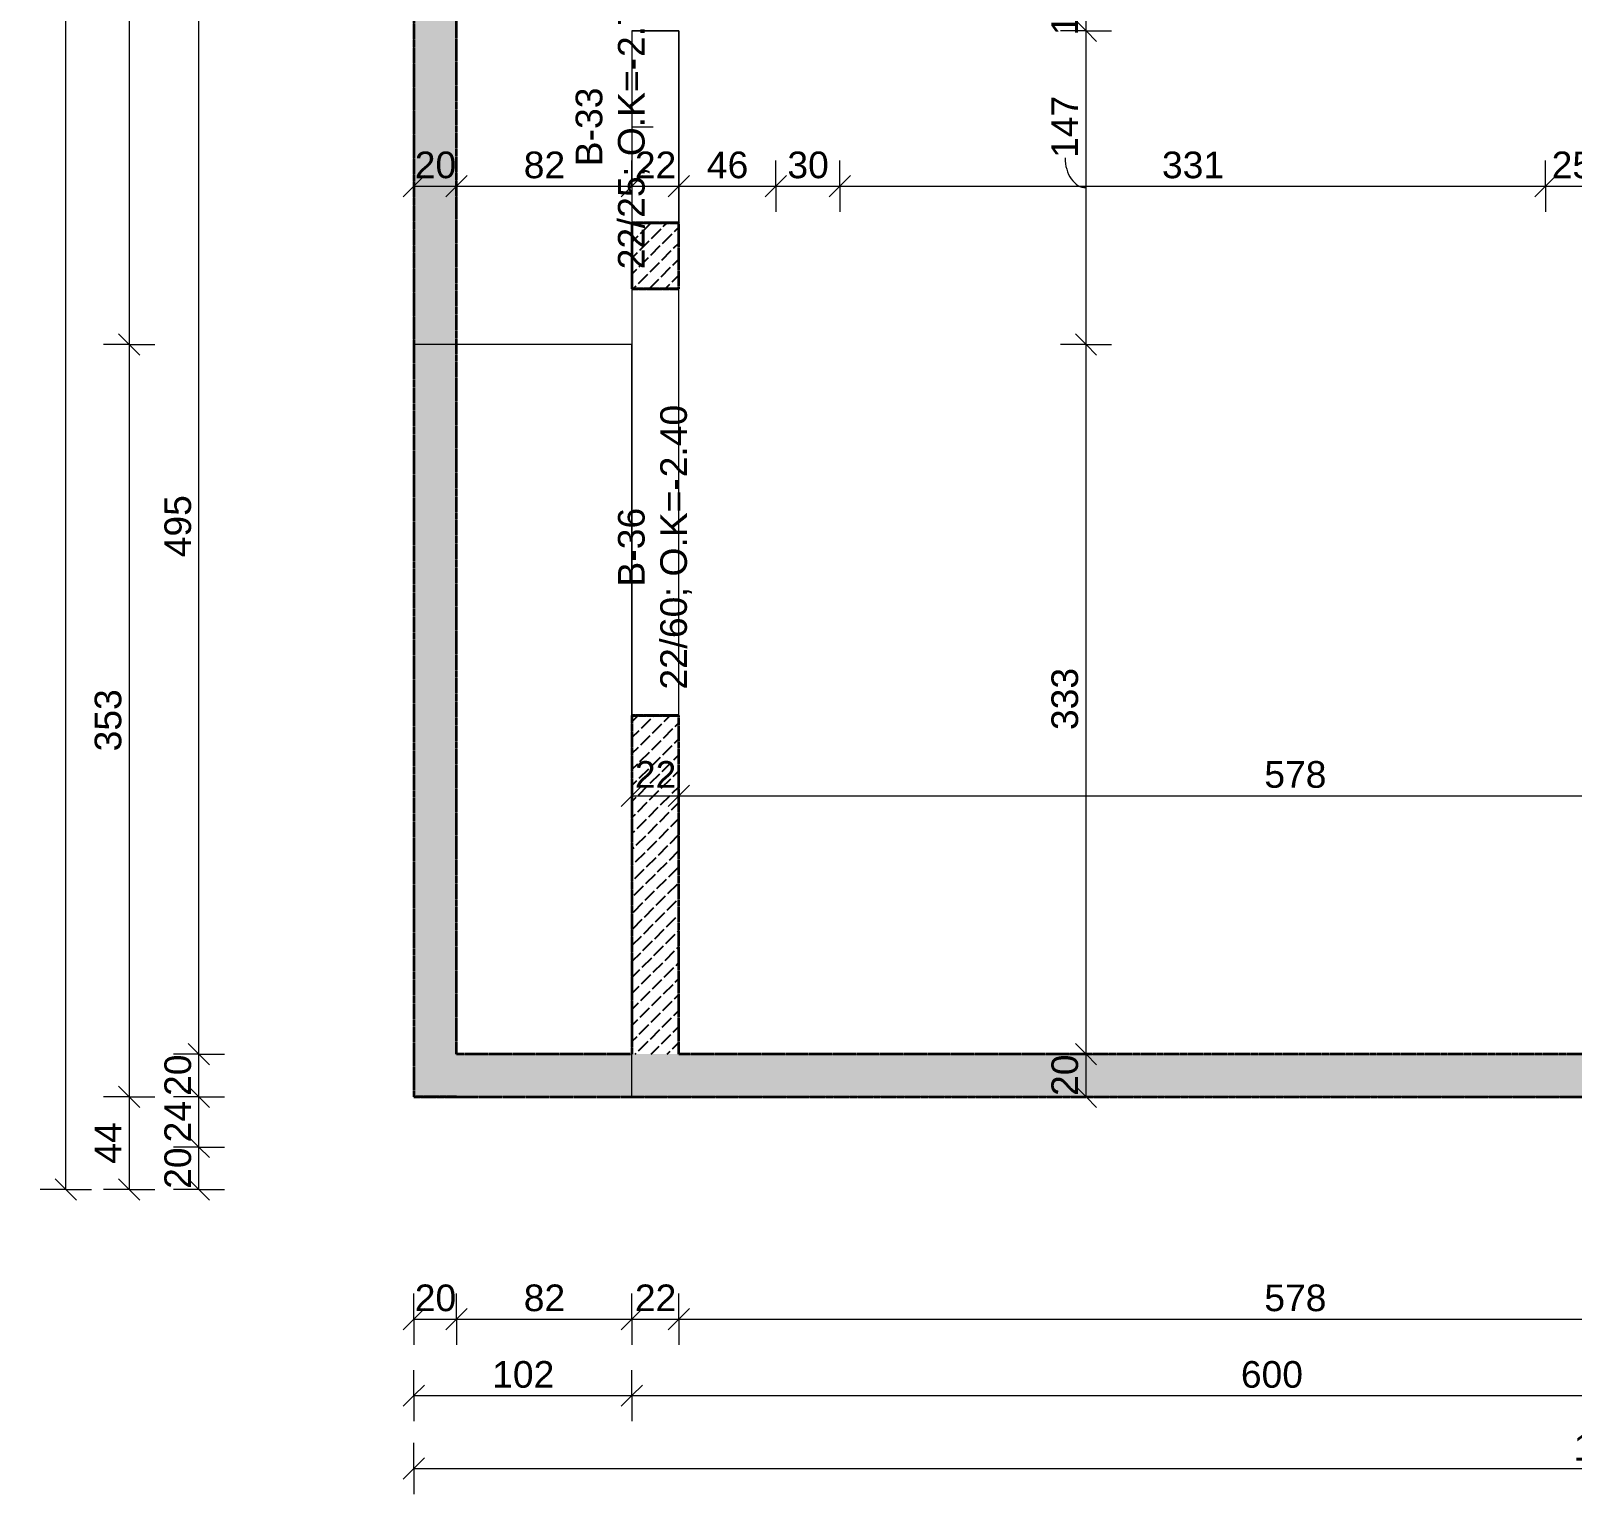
# Model space of a CAD drawing. Header units: centimetres. Extents: x -18 to 1404, y 111 to 1872.
# Drawn here: x -18 to 705, y 111 to 798 of the extents above; entities that cross this region are included whole.
import ezdxf

# ---------------------------------------------------------------- set-up
doc = ezdxf.new("R2010")
doc.units = ezdxf.units.CM
doc.linetypes.add('Beton Ole', pattern=[0.3, 0.15, -0.15])
for name, color, linetype, lineweight in [('Dimensions', 90, 'Continuous', 9), ('Dimensions-50', 90, 'Continuous', 9), ('IfcBuildingElementProxy', 7, 'Continuous', 18), ('IfcSlab', 7, 'Continuous', 18), ('IfcWall', 7, 'Continuous', 25), ('Structural Framing Tags', 90, 'Continuous', 9)]:
    doc.layers.add(name, color=color, linetype=linetype, lineweight=lineweight)
doc.styles.add('Arial', font='arial.ttf', dxfattribs={"height": 12.5})
doc.dimstyles.new('Deng_-_2mm_Arial_2', dxfattribs={"dimscale": 30.48, "dimtxt": 12.753242, "dimasz": 0.328084, "dimexe": 0.393701, "dimexo": 0.0625, "dimgap": 0, "dimtad": 1, "dimdec": 0, "dimzin": 0, "dimdsep": 46, "dimtxsty": 'Arial', "dimblk1": 'OBLIQUE', "dimblk2": 'OBLIQUE', "dimsah": 1, "dimcen": 0.09, "dimazin": 0, "dimtfac": 1, "dimtdec": 4, "dimtix": 1, "dimtmove": 0, "dimatfit": 3, "dimfxl": 0.393701, "dimfxlon": 1, "dimtvp": 1, "dimtolj": 1, "dimtzin": 0, "dimarcsym": 2})
doc.dimstyles.new('Deng_-_2mm_Arial_2_1', dxfattribs={"dimscale": 30.48, "dimtxt": 12.753242, "dimasz": 0.328084, "dimexe": 0.393701, "dimexo": 0.0625, "dimgap": 0, "dimtad": 1, "dimdec": 0, "dimzin": 0, "dimdsep": 46, "dimtxsty": 'Arial', "dimblk1": 'OBLIQUE', "dimblk2": 'OBLIQUE', "dimsah": 1, "dimcen": 0.09, "dimazin": 0, "dimtfac": 1, "dimtdec": 4, "dimtix": 1, "dimtmove": 1, "dimatfit": 3, "dimfxl": 0.393701, "dimfxlon": 1, "dimtvp": 1, "dimtolj": 1, "dimtzin": 0, "dimarcsym": 2})
pattern_1 = [(45, (0, 0), (0.34224, 7.8404), [6.271, -1.524])]

# ---------------------------------------------------------------- blocks, each defined once
blk = doc.blocks.new('DIMBLOCK25-K-11')
at = {"layer": 'Dimensions-50', "transparency": 16777216}
for p, q in [((161.61, 193.61), (161.61, 205.61)), ((181.61, 193.61), (181.61, 205.61)), ((161.61, 193.61), (166.61, 198.61)), ((181.61, 193.61), (186.61, 198.61)), ((161.61, 193.61), (156.61, 188.61)), ((161.61, 193.61), (181.61, 193.61)), ((161.61, 193.61), (161.61, 181.61)), ((181.61, 193.61), (176.61, 188.61)), ((181.61, 193.61), (181.61, 181.61))]:
    blk.add_line(p, q, dxfattribs=at)
at = {"layer": 'Dimensions-50', "color": 0, "transparency": 16777216, "insert": (162, 209.83), "char_height": 12.5, "width": 23.0736, "attachment_point": 1, "line_spacing_factor": 0.941778, "style": 'Arial'}
blk.add_mtext('20', dxfattribs=at)
blk = doc.blocks.new('_Oblique')
at = {"color": 0, "linetype": 'ByBlock', "lineweight": -2}
blk.add_line((-0.5, -0.5), (0.5, 0.5), dxfattribs=at)
blk = doc.blocks.new('DIMBLOCK26-K-11')
at = {"layer": 'Dimensions-50', "transparency": 16777216}
for p, q in [((181.61, 193.61), (181.61, 205.61)), ((263.85, 193.61), (263.85, 205.61)), ((181.61, 193.61), (186.61, 198.61)), ((263.85, 193.61), (268.85, 198.61)), ((181.61, 193.61), (176.61, 188.61)), ((181.61, 193.61), (263.85, 193.61)), ((181.61, 193.61), (181.61, 181.61)), ((263.85, 193.61), (258.85, 188.61)), ((263.85, 193.61), (263.85, 181.61))]:
    blk.add_line(p, q, dxfattribs=at)
at = {"layer": 'Dimensions-50', "color": 0, "transparency": 16777216, "insert": (213.12, 209.83), "char_height": 12.5, "width": 23.0736, "attachment_point": 1, "line_spacing_factor": 0.941778, "style": 'Arial'}
blk.add_mtext('82', dxfattribs=at)
blk = doc.blocks.new('DIMBLOCK27-K-11')
at = {"layer": 'Dimensions-50', "transparency": 16777216}
for p, q in [((263.85, 193.61), (263.85, 205.61)), ((285.85, 193.61), (285.85, 205.61)), ((263.85, 193.61), (268.85, 198.61)), ((285.85, 193.61), (290.85, 198.61)), ((263.85, 193.61), (258.85, 188.61)), ((263.85, 193.61), (285.85, 193.61)), ((263.85, 193.61), (263.85, 181.61)), ((285.85, 193.61), (280.85, 188.61)), ((285.85, 193.61), (285.85, 181.61))]:
    blk.add_line(p, q, dxfattribs=at)
at = {"layer": 'Dimensions-50', "color": 0, "transparency": 16777216, "insert": (265.24, 209.83), "char_height": 12.5, "width": 23.0736, "attachment_point": 1, "line_spacing_factor": 0.941778, "style": 'Arial'}
blk.add_mtext('22', dxfattribs=at)
blk = doc.blocks.new('DIMBLOCK28-K-11')
at = {"layer": 'Dimensions-50', "transparency": 16777216}
for p, q in [((285.85, 193.61), (285.85, 205.61)), ((863.89, 193.61), (863.89, 205.61)), ((285.85, 193.61), (290.85, 198.61)), ((863.89, 193.61), (868.89, 198.61)), ((285.85, 193.61), (280.85, 188.61)), ((285.85, 193.61), (863.89, 193.61)), ((285.85, 193.61), (285.85, 181.61)), ((863.89, 193.61), (858.89, 188.61)), ((863.89, 193.61), (863.89, 181.61))]:
    blk.add_line(p, q, dxfattribs=at)
at = {"layer": 'Dimensions-50', "color": 0, "transparency": 16777216, "insert": (560.45, 209.83), "char_height": 12.5, "width": 34.6103, "attachment_point": 1, "line_spacing_factor": 0.941778, "style": 'Arial'}
blk.add_mtext('578', dxfattribs=at)
blk = doc.blocks.new('DIMBLOCK34-K-11')
at = {"layer": 'Dimensions-50', "transparency": 16777216}
for p, q in [((161.61, 157.7), (161.61, 169.7)), ((263.85, 157.7), (263.85, 169.7)), ((161.61, 157.7), (166.61, 162.7)), ((263.85, 157.7), (268.85, 162.7)), ((161.61, 157.7), (156.61, 152.7)), ((161.61, 157.7), (263.85, 157.7)), ((161.61, 157.7), (161.61, 145.7)), ((263.85, 157.7), (258.85, 152.7)), ((263.85, 157.7), (263.85, 145.7))]:
    blk.add_line(p, q, dxfattribs=at)
at = {"layer": 'Dimensions-50', "color": 0, "transparency": 16777216, "insert": (198.31, 173.93), "char_height": 12.5, "width": 34.6103, "attachment_point": 1, "line_spacing_factor": 0.941778, "style": 'Arial'}
blk.add_mtext('102', dxfattribs=at)
blk = doc.blocks.new('DIMBLOCK35-K-11')
at = {"layer": 'Dimensions-50', "transparency": 16777216}
for p, q in [((263.85, 157.7), (263.85, 169.7)), ((863.89, 157.7), (863.89, 169.7)), ((263.85, 157.7), (268.85, 162.7)), ((863.89, 157.7), (868.89, 162.7)), ((263.85, 157.7), (258.85, 152.7)), ((263.85, 157.7), (863.89, 157.7)), ((263.85, 157.7), (263.85, 145.7)), ((863.89, 157.7), (858.89, 152.7)), ((863.89, 157.7), (863.89, 145.7))]:
    blk.add_line(p, q, dxfattribs=at)
at = {"layer": 'Dimensions-50', "color": 0, "transparency": 16777216, "insert": (549.45, 173.93), "char_height": 12.5, "width": 34.6103, "attachment_point": 1, "line_spacing_factor": 0.941778, "style": 'Arial'}
blk.add_mtext('600', dxfattribs=at)
blk = doc.blocks.new('DIMBLOCK38-K-11')
at = {"layer": 'Dimensions-50', "transparency": 16777216}
for p, q in [((161.61, 123.5), (161.61, 135.5)), ((1287.87, 123.5), (1287.87, 135.5)), ((161.61, 123.5), (156.61, 118.5)), ((161.61, 123.5), (166.61, 128.5)), ((161.61, 123.5), (1287.87, 123.5)), ((161.61, 123.5), (161.61, 111.5)), ((1287.87, 123.5), (1282.87, 118.5)), ((1287.87, 123.5), (1292.87, 128.5)), ((1287.87, 123.5), (1287.87, 111.5))]:
    blk.add_line(p, q, dxfattribs=at)
at = {"layer": 'Dimensions-50', "color": 0, "transparency": 16777216, "insert": (705.51, 139.73), "char_height": 12.5, "width": 46.1471, "attachment_point": 1, "line_spacing_factor": 0.941778, "style": 'Arial'}
blk.add_mtext('1126', dxfattribs=at)
blk = doc.blocks.new('DIMBLOCK39-K-11')
at = {"layer": 'Dimensions-50', "transparency": 16777216}
for p, q in [((60.78, 274.32), (55.78, 279.32)), ((60.78, 274.32), (48.78, 274.32)), ((60.78, 254.32), (60.78, 274.32)), ((60.78, 274.32), (65.78, 269.32)), ((60.78, 274.32), (72.78, 274.32)), ((60.78, 254.32), (48.78, 254.32)), ((60.78, 254.32), (55.78, 259.32)), ((60.78, 254.32), (65.78, 249.32)), ((60.78, 254.32), (72.78, 254.32))]:
    blk.add_line(p, q, dxfattribs=at)
at = {"layer": 'Dimensions-50', "color": 0, "transparency": 16777216, "insert": (44.56, 254.7), "char_height": 12.5, "width": 23.0736, "attachment_point": 1, "rotation": 90, "line_spacing_factor": 0.941778, "style": 'Arial'}
blk.add_mtext('20', dxfattribs=at)
blk = doc.blocks.new('DIMBLOCK40-K-11')
at = {"layer": 'Dimensions-50', "transparency": 16777216}
for p, q in [((60.78, 297.88), (48.78, 297.88)), ((60.78, 297.88), (55.78, 302.88)), ((60.78, 274.32), (60.78, 297.88)), ((60.78, 297.88), (65.78, 292.88)), ((60.78, 297.88), (72.78, 297.88)), ((60.78, 274.32), (55.78, 279.32)), ((60.78, 274.32), (48.78, 274.32)), ((60.78, 274.32), (65.78, 269.32)), ((60.78, 274.32), (72.78, 274.32))]:
    blk.add_line(p, q, dxfattribs=at)
at = {"layer": 'Dimensions-50', "color": 0, "transparency": 16777216, "insert": (44.56, 276.49), "char_height": 12.5, "width": 23.0736, "attachment_point": 1, "rotation": 90, "line_spacing_factor": 0.941778, "style": 'Arial'}
blk.add_mtext('24', dxfattribs=at)
blk = doc.blocks.new('DIMBLOCK41-K-11')
at = {"layer": 'Dimensions-50', "transparency": 16777216}
for p, q in [((60.78, 317.88), (55.78, 322.88)), ((60.78, 317.88), (48.78, 317.88)), ((60.78, 297.88), (60.78, 317.88)), ((60.78, 317.88), (65.78, 312.88)), ((60.78, 317.88), (72.78, 317.88)), ((60.78, 297.88), (48.78, 297.88)), ((60.78, 297.88), (55.78, 302.88)), ((60.78, 297.88), (65.78, 292.88)), ((60.78, 297.88), (72.78, 297.88))]:
    blk.add_line(p, q, dxfattribs=at)
at = {"layer": 'Dimensions-50', "color": 0, "transparency": 16777216, "insert": (44.56, 298.27), "char_height": 12.5, "width": 23.0736, "attachment_point": 1, "rotation": 90, "line_spacing_factor": 0.941778, "style": 'Arial'}
blk.add_mtext('20', dxfattribs=at)
blk = doc.blocks.new('DIMBLOCK42-K-11')
at = {"layer": 'Dimensions-50', "transparency": 16777216}
for p, q in [((60.78, 812.76), (55.78, 817.76)), ((60.78, 812.76), (48.78, 812.76)), ((60.78, 317.88), (60.78, 812.76)), ((60.78, 812.76), (65.78, 807.76)), ((60.78, 812.76), (72.78, 812.76)), ((60.78, 317.88), (55.78, 322.88)), ((60.78, 317.88), (48.78, 317.88)), ((60.78, 317.88), (65.78, 312.88)), ((60.78, 317.88), (72.78, 317.88))]:
    blk.add_line(p, q, dxfattribs=at)
at = {"layer": 'Dimensions-50', "color": 0, "transparency": 16777216, "insert": (44.56, 550.9), "char_height": 12.5, "width": 34.6103, "attachment_point": 1, "rotation": 90, "line_spacing_factor": 0.941778, "style": 'Arial'}
blk.add_mtext('495', dxfattribs=at)
blk = doc.blocks.new('DIMBLOCK52-K-11')
at = {"layer": 'Dimensions-50', "transparency": 16777216}
for p, q in [((28.07, 1466.25), (23.07, 1471.25)), ((28.07, 1466.25), (16.07, 1466.25)), ((28.07, 1466.25), (28.07, 650.7)), ((28.07, 1466.25), (33.07, 1461.25)), ((28.07, 1466.25), (40.07, 1466.25)), ((28.07, 650.7), (16.07, 650.7)), ((28.07, 650.7), (23.07, 655.7)), ((28.07, 650.7), (33.07, 645.7)), ((28.07, 650.7), (40.07, 650.7))]:
    blk.add_line(p, q, dxfattribs=at)
at = {"layer": 'Dimensions-50', "color": 0, "transparency": 16777216, "insert": (11.85, 1044.06), "char_height": 12.5, "width": 34.6103, "attachment_point": 1, "rotation": 90, "line_spacing_factor": 0.941778, "style": 'Arial'}
blk.add_mtext('816', dxfattribs=at)
blk = doc.blocks.new('DIMBLOCK53-K-11')
at = {"layer": 'Dimensions-50', "transparency": 16777216}
for p, q in [((28.07, 650.7), (16.07, 650.7)), ((28.07, 650.7), (23.07, 655.7)), ((28.07, 650.7), (28.07, 297.88)), ((28.07, 650.7), (33.07, 645.7)), ((28.07, 650.7), (40.07, 650.7)), ((28.07, 297.88), (16.07, 297.88)), ((28.07, 297.88), (23.07, 302.88)), ((28.07, 297.88), (33.07, 292.88)), ((28.07, 297.88), (40.07, 297.88))]:
    blk.add_line(p, q, dxfattribs=at)
at = {"layer": 'Dimensions-50', "color": 0, "transparency": 16777216, "insert": (11.85, 459.87), "char_height": 12.5, "width": 34.6103, "attachment_point": 1, "rotation": 90, "line_spacing_factor": 0.941778, "style": 'Arial'}
blk.add_mtext('353', dxfattribs=at)
blk = doc.blocks.new('DIMBLOCK54-K-11')
at = {"layer": 'Dimensions-50', "transparency": 16777216}
for p, q in [((28.07, 297.88), (16.07, 297.88)), ((28.07, 297.88), (23.07, 302.88)), ((28.07, 297.88), (28.07, 254.32)), ((28.07, 297.88), (33.07, 292.88)), ((28.07, 297.88), (40.07, 297.88)), ((28.07, 254.32), (16.07, 254.32)), ((28.07, 254.32), (23.07, 259.32)), ((28.07, 254.32), (33.07, 249.32)), ((28.07, 254.32), (40.07, 254.32))]:
    blk.add_line(p, q, dxfattribs=at)
at = {"layer": 'Dimensions-50', "color": 0, "transparency": 16777216, "insert": (11.85, 266.49), "char_height": 12.5, "width": 23.0736, "attachment_point": 1, "rotation": 90, "line_spacing_factor": 0.941778, "style": 'Arial'}
blk.add_mtext('44', dxfattribs=at)
blk = doc.blocks.new('DIMBLOCK55-K-11')
at = {"layer": 'Dimensions-50', "transparency": 16777216}
for p, q in [((-1.66, 1746.69), (-6.66, 1751.69)), ((-1.66, 1746.69), (-13.66, 1746.69)), ((-1.66, 254.32), (-1.66, 1746.69)), ((-1.66, 1746.69), (3.34, 1741.69)), ((-1.66, 1746.69), (10.34, 1746.69)), ((-1.66, 254.32), (-13.66, 254.32)), ((-1.66, 254.32), (-6.66, 259.32)), ((-1.66, 254.32), (3.34, 249.32)), ((-1.66, 254.32), (10.34, 254.32))]:
    blk.add_line(p, q, dxfattribs=at)
at = {"layer": 'Dimensions-50', "color": 0, "transparency": 16777216, "insert": (-17.89, 981.28), "char_height": 12.5, "width": 46.1471, "attachment_point": 1, "rotation": 90, "line_spacing_factor": 0.941778, "style": 'Arial'}
blk.add_mtext('1492', dxfattribs=at)
blk = doc.blocks.new('DIMBLOCK56-K-11')
at = {"layer": 'Dimensions-50', "transparency": 16777216}
for p, q in [((476.81, 317.88), (471.81, 322.88)), ((476.81, 317.88), (464.81, 317.88)), ((476.81, 297.88), (476.81, 317.88)), ((476.81, 317.88), (481.81, 312.88)), ((476.81, 317.88), (488.81, 317.88)), ((476.81, 297.88), (464.81, 297.88)), ((476.81, 297.88), (471.81, 302.88)), ((476.81, 297.88), (481.81, 292.88)), ((476.81, 297.88), (488.81, 297.88))]:
    blk.add_line(p, q, dxfattribs=at)
at = {"layer": 'Dimensions-50', "color": 0, "transparency": 16777216, "insert": (460.58, 298.27), "char_height": 12.5, "width": 23.0736, "attachment_point": 1, "rotation": 90, "line_spacing_factor": 0.941778, "style": 'Arial'}
blk.add_mtext('20', dxfattribs=at)
blk = doc.blocks.new('DIMBLOCK57-K-11')
at = {"layer": 'Dimensions-50', "transparency": 16777216}
for p, q in [((476.81, 650.7), (464.81, 650.7)), ((476.81, 650.7), (471.81, 655.7)), ((476.81, 317.88), (476.81, 650.7)), ((476.81, 650.7), (481.81, 645.7)), ((476.81, 650.7), (488.81, 650.7)), ((476.81, 317.88), (471.81, 322.88)), ((476.81, 317.88), (464.81, 317.88)), ((476.81, 317.88), (481.81, 312.88)), ((476.81, 317.88), (488.81, 317.88))]:
    blk.add_line(p, q, dxfattribs=at)
at = {"layer": 'Dimensions-50', "color": 0, "transparency": 16777216, "insert": (460.58, 469.87), "char_height": 12.5, "width": 34.6103, "attachment_point": 1, "rotation": 90, "line_spacing_factor": 0.941778, "style": 'Arial'}
blk.add_mtext('333', dxfattribs=at)
blk = doc.blocks.new('DIMBLOCK58-K-11')
at = {"layer": 'Dimensions-50', "transparency": 16777216}
for p, q in [((476.81, 797.8), (471.81, 802.8)), ((476.81, 797.8), (464.81, 797.8)), ((476.81, 650.7), (476.81, 797.8)), ((476.81, 797.8), (481.81, 792.8)), ((476.81, 797.8), (488.81, 797.8)), ((476.81, 650.7), (464.81, 650.7)), ((476.81, 650.7), (471.81, 655.7)), ((476.81, 650.7), (481.81, 645.7)), ((476.81, 650.7), (488.81, 650.7))]:
    blk.add_line(p, q, dxfattribs=at)
blk.add_ellipse((476.81, 738.2), major_axis=(0, 13.95), ratio=0.703222, start_param=1.570796, end_param=3.141593, dxfattribs=at)
at = {"layer": 'Dimensions-50', "color": 0, "transparency": 16777216, "insert": (460.58, 738.2), "char_height": 12.5, "width": 34.6103, "attachment_point": 1, "rotation": 90, "line_spacing_factor": 0.941778, "style": 'Arial'}
blk.add_mtext('147', dxfattribs=at)
blk = doc.blocks.new('DIMBLOCK59-K-11')
at = {"layer": 'Dimensions-50', "transparency": 16777216}
for p, q in [((476.81, 812.76), (471.81, 817.76)), ((476.81, 812.76), (464.81, 812.76)), ((476.81, 797.8), (476.81, 812.76)), ((476.81, 812.76), (481.81, 807.76)), ((476.81, 812.76), (488.81, 812.76)), ((476.81, 797.8), (471.81, 802.8)), ((476.81, 797.8), (464.81, 797.8)), ((476.81, 797.8), (481.81, 792.8)), ((476.81, 797.8), (488.81, 797.8))]:
    blk.add_line(p, q, dxfattribs=at)
at = {"layer": 'Dimensions-50', "color": 0, "transparency": 16777216, "insert": (460.58, 795.67), "char_height": 12.5, "width": 23.0736, "attachment_point": 1, "rotation": 90, "line_spacing_factor": 0.941778, "style": 'Arial'}
blk.add_mtext('15', dxfattribs=at)
blk = doc.blocks.new('DIMBLOCK105-K-11')
at = {"layer": 'Dimensions-50', "transparency": 16777216}
for p, q in [((161.61, 724.95), (161.61, 736.95)), ((181.61, 724.95), (181.61, 736.95)), ((161.61, 724.95), (156.61, 719.95)), ((161.61, 724.95), (166.61, 729.95)), ((161.61, 724.95), (181.61, 724.95)), ((161.61, 724.95), (161.61, 712.95)), ((181.61, 724.95), (176.61, 719.95)), ((181.61, 724.95), (186.61, 729.95)), ((181.61, 724.95), (181.61, 712.95))]:
    blk.add_line(p, q, dxfattribs=at)
at = {"layer": 'Dimensions-50', "color": 0, "transparency": 16777216, "insert": (162, 741.17), "char_height": 12.5, "width": 23.0736, "attachment_point": 1, "line_spacing_factor": 0.941778, "style": 'Arial'}
blk.add_mtext('20', dxfattribs=at)
blk = doc.blocks.new('DIMBLOCK106-K-11')
at = {"layer": 'Dimensions-50', "transparency": 16777216}
for p, q in [((181.61, 724.95), (181.61, 736.95)), ((263.85, 724.95), (263.85, 736.95)), ((181.61, 724.95), (176.61, 719.95)), ((181.61, 724.95), (186.61, 729.95)), ((181.61, 724.95), (263.85, 724.95)), ((181.61, 724.95), (181.61, 712.95)), ((263.85, 724.95), (258.85, 719.95)), ((263.85, 724.95), (268.85, 729.95)), ((263.85, 724.95), (263.85, 712.95))]:
    blk.add_line(p, q, dxfattribs=at)
at = {"layer": 'Dimensions-50', "color": 0, "transparency": 16777216, "insert": (213.12, 741.17), "char_height": 12.5, "width": 23.0736, "attachment_point": 1, "line_spacing_factor": 0.941778, "style": 'Arial'}
blk.add_mtext('82', dxfattribs=at)
blk = doc.blocks.new('DIMBLOCK107-K-11')
at = {"layer": 'Dimensions-50', "transparency": 16777216}
for p, q in [((263.85, 724.95), (263.85, 736.95)), ((285.85, 724.95), (285.85, 736.95)), ((263.85, 724.95), (258.85, 719.95)), ((263.85, 724.95), (268.85, 729.95)), ((263.85, 724.95), (285.85, 724.95)), ((263.85, 724.95), (263.85, 712.95)), ((285.85, 724.95), (280.85, 719.95)), ((285.85, 724.95), (290.85, 729.95)), ((285.85, 724.95), (285.85, 712.95))]:
    blk.add_line(p, q, dxfattribs=at)
at = {"layer": 'Dimensions-50', "color": 0, "transparency": 16777216, "insert": (265.24, 741.17), "char_height": 12.5, "width": 23.0736, "attachment_point": 1, "line_spacing_factor": 0.941778, "style": 'Arial'}
blk.add_mtext('22', dxfattribs=at)
blk = doc.blocks.new('DIMBLOCK108-K-11')
at = {"layer": 'Dimensions-50', "transparency": 16777216}
for p, q in [((285.85, 724.95), (285.85, 736.95)), ((331.37, 724.95), (331.37, 736.95)), ((285.85, 724.95), (280.85, 719.95)), ((285.85, 724.95), (290.85, 729.95)), ((285.85, 724.95), (331.37, 724.95)), ((285.85, 724.95), (285.85, 712.95)), ((331.37, 724.95), (326.37, 719.95)), ((331.37, 724.95), (336.37, 729.95)), ((331.37, 724.95), (331.37, 712.95))]:
    blk.add_line(p, q, dxfattribs=at)
at = {"layer": 'Dimensions-50', "color": 0, "transparency": 16777216, "insert": (299, 741.17), "char_height": 12.5, "width": 23.0736, "attachment_point": 1, "line_spacing_factor": 0.941778, "style": 'Arial'}
blk.add_mtext('46', dxfattribs=at)
blk = doc.blocks.new('DIMBLOCK109-K-11')
at = {"layer": 'Dimensions-50', "transparency": 16777216}
for p, q in [((331.37, 724.95), (331.37, 736.95)), ((361.37, 724.95), (361.37, 736.95)), ((331.37, 724.95), (326.37, 719.95)), ((331.37, 724.95), (336.37, 729.95)), ((331.37, 724.95), (361.37, 724.95)), ((331.37, 724.95), (331.37, 712.95)), ((361.37, 724.95), (356.37, 719.95)), ((361.37, 724.95), (366.37, 729.95)), ((361.37, 724.95), (361.37, 712.95))]:
    blk.add_line(p, q, dxfattribs=at)
at = {"layer": 'Dimensions-50', "color": 0, "transparency": 16777216, "insert": (336.76, 741.17), "char_height": 12.5, "width": 23.0736, "attachment_point": 1, "line_spacing_factor": 0.941778, "style": 'Arial'}
blk.add_mtext('30', dxfattribs=at)
blk = doc.blocks.new('DIMBLOCK110-K-11')
at = {"layer": 'Dimensions-50', "transparency": 16777216}
for p, q in [((361.37, 724.95), (361.37, 736.95)), ((692.33, 724.95), (692.33, 736.95)), ((361.37, 724.95), (356.37, 719.95)), ((361.37, 724.95), (366.37, 729.95)), ((361.37, 724.95), (692.33, 724.95)), ((361.37, 724.95), (361.37, 712.95)), ((692.33, 724.95), (687.33, 719.95)), ((692.33, 724.95), (697.33, 729.95)), ((692.33, 724.95), (692.33, 712.95))]:
    blk.add_line(p, q, dxfattribs=at)
at = {"layer": 'Dimensions-50', "color": 0, "transparency": 16777216, "insert": (512.43, 741.17), "char_height": 12.5, "width": 34.6103, "attachment_point": 1, "line_spacing_factor": 0.941778, "style": 'Arial'}
blk.add_mtext('331', dxfattribs=at)
blk = doc.blocks.new('DIMBLOCK111-K-11')
at = {"layer": 'Dimensions-50', "transparency": 16777216}
for p, q in [((692.33, 724.95), (692.33, 736.95)), ((717.33, 724.95), (717.33, 736.95)), ((692.33, 724.95), (687.33, 719.95)), ((692.33, 724.95), (697.33, 729.95)), ((692.33, 724.95), (717.33, 724.95)), ((692.33, 724.95), (692.33, 712.95)), ((717.33, 724.95), (712.33, 719.95)), ((717.33, 724.95), (722.33, 729.95)), ((717.33, 724.95), (717.33, 712.95))]:
    blk.add_line(p, q, dxfattribs=at)
at = {"layer": 'Dimensions-50', "color": 0, "transparency": 16777216, "insert": (695.22, 741.17), "char_height": 12.5, "width": 23.0736, "attachment_point": 1, "line_spacing_factor": 0.941778, "style": 'Arial'}
blk.add_mtext('25', dxfattribs=at)
blk = doc.blocks.new('DIMBLOCK118-K-11')
at = {"layer": 'Dimensions-50', "transparency": 16777216}
for p, q in [((263.85, 439.07), (263.85, 451.07)), ((285.85, 439.07), (285.85, 451.07)), ((263.85, 439.07), (268.85, 444.07)), ((285.85, 439.07), (290.85, 444.07)), ((263.85, 439.07), (258.85, 434.07)), ((263.85, 439.07), (285.85, 439.07)), ((263.85, 439.07), (263.85, 427.07)), ((285.85, 439.07), (280.85, 434.07)), ((285.85, 439.07), (285.85, 427.07))]:
    blk.add_line(p, q, dxfattribs=at)
at = {"layer": 'Dimensions-50', "color": 0, "transparency": 16777216, "insert": (265.24, 455.3), "char_height": 12.5, "width": 23.0736, "attachment_point": 1, "line_spacing_factor": 0.941778, "style": 'Arial'}
blk.add_mtext('22', dxfattribs=at)
blk = doc.blocks.new('DIMBLOCK119-K-11')
at = {"layer": 'Dimensions-50', "transparency": 16777216}
for p, q in [((285.85, 439.07), (285.85, 451.07)), ((863.89, 439.07), (863.89, 451.07)), ((285.85, 439.07), (290.85, 444.07)), ((863.89, 439.07), (868.89, 444.07)), ((285.85, 439.07), (280.85, 434.07)), ((285.85, 439.07), (863.89, 439.07)), ((285.85, 439.07), (285.85, 427.07)), ((863.89, 439.07), (858.89, 434.07)), ((863.89, 439.07), (863.89, 427.07))]:
    blk.add_line(p, q, dxfattribs=at)
at = {"layer": 'Dimensions-50', "color": 0, "transparency": 16777216, "insert": (560.45, 455.3), "char_height": 12.5, "width": 34.6103, "attachment_point": 1, "line_spacing_factor": 0.941778, "style": 'Arial'}
blk.add_mtext('578', dxfattribs=at)

msp = doc.modelspace()

# ---------------------------------------------------------------- hatches: boundary and pattern name
at = {"layer": 'IfcWall', "linetype": 'Beton Ole'}
h = msp.add_hatch(dxfattribs=at)
h.set_pattern_fill('FP_1', color=256, style=0, pattern_type=2)
h.set_pattern_definition(pattern_1)
h.paths.add_polyline_path([(181.61, 297.85), (181.61, 1466.25), (161.61, 1466.25), (161.61, 297.85)])
h = msp.add_hatch(dxfattribs=at)
h.set_pattern_fill('FP_1', color=256, style=0, pattern_type=2)
h.set_pattern_definition(pattern_1)
h.paths.add_polyline_path([(285.85, 676.76), (285.85, 707.8), (263.85, 707.8), (263.85, 676.76)])
h = msp.add_hatch(dxfattribs=at)
h.set_pattern_fill('FP_1', color=256, style=0, pattern_type=2)
h.set_pattern_definition(pattern_1)
h.paths.add_polyline_path([(285.85, 317.88), (285.85, 476.76), (263.85, 476.76), (263.85, 317.88)])
h = msp.add_hatch(dxfattribs=at)
h.set_pattern_fill('FP_1', color=256, style=0, pattern_type=2)
h.set_pattern_definition(pattern_1)
h.paths.add_polyline_path([(863.89, 297.88), (863.89, 317.88), (181.61, 317.88), (181.61, 297.88), (691.27, 297.88)])

# ---------------------------------------------------------------- linework, layer by layer
at = {"layer": 'IfcBuildingElementProxy', "color": 50}
for p, q in [((285.85, 797.79), (263.85, 797.79)), ((263.85, 797.79), (285.85, 797.79)), ((263.85, 797.79), (263.85, 707.8)), ((263.85, 797.79), (263.85, 707.79)), ((285.85, 707.8), (285.85, 797.79)), ((285.85, 797.79), (285.85, 707.79)), ((285.85, 707.79), (263.85, 707.79)), ((263.85, 707.79), (285.85, 707.79)), ((263.85, 676.76), (285.85, 676.76)), ((285.85, 676.76), (263.85, 676.76)), ((263.85, 676.76), (263.85, 476.76)), ((263.85, 676.76), (263.85, 650.7)), ((285.85, 476.76), (285.85, 676.76)), ((285.85, 476.76), (285.85, 676.76)), ((263.85, 650.7), (263.85, 476.76)), ((285.85, 476.76), (263.85, 476.76)), ((263.85, 476.76), (285.85, 476.76))]:
    msp.add_line(p, q, dxfattribs=at)
at = {"layer": 'IfcSlab', "color": 50}
for p, q in [((161.61, 650.7), (161.61, 1466.25)), ((263.85, 650.7), (161.61, 650.7)), ((263.85, 297.88), (263.85, 650.7)), ((883.89, 297.88), (263.85, 297.88))]:
    msp.add_line(p, q, dxfattribs=at)
at = {"layer": 'IfcWall', "color": 10, "linetype": 'Beton Ole', "lineweight": 35}
for p, q in [((161.61, 1466.25), (161.61, 297.85)), ((181.61, 317.88), (181.61, 812.76)), ((263.85, 707.79), (263.85, 676.76)), ((285.85, 676.76), (285.85, 707.79)), ((263.85, 676.76), (285.85, 676.76)), ((285.85, 476.76), (263.85, 476.76)), ((263.85, 476.76), (263.85, 317.88)), ((285.85, 317.88), (285.85, 476.76)), ((263.85, 317.88), (181.61, 317.88)), ((883.89, 317.88), (285.85, 317.88)), ((161.61, 297.85), (181.61, 297.85)), ((181.61, 297.88), (863.89, 297.88)), ((181.61, 297.85), (181.61, 297.88))]:
    msp.add_line(p, q, dxfattribs=at)
at = {"layer": 'IfcWall', "color": 250, "linetype": 'Beton Ole', "lineweight": 35}
for p, q in [((161.61, 1466.25), (161.61, 297.85)), ((181.61, 317.88), (181.61, 812.76)), ((285.85, 707.8), (263.85, 707.8)), ((263.85, 707.8), (263.85, 676.76)), ((263.85, 707.8), (285.85, 707.8)), ((285.85, 676.76), (285.85, 707.8)), ((285.85, 676.76), (263.85, 676.76)), ((263.85, 476.76), (285.85, 476.76)), ((263.85, 476.76), (263.85, 317.88)), ((285.85, 317.88), (285.85, 476.76)), ((263.85, 317.88), (181.61, 317.88)), ((883.89, 317.88), (285.85, 317.88)), ((181.61, 297.85), (161.61, 297.85)), ((181.61, 297.88), (863.89, 297.88)), ((181.61, 297.85), (181.61, 297.88))]:
    msp.add_line(p, q, dxfattribs=at)
at = {"layer": 'Structural Framing Tags'}
msp.add_line((263.85, 752.79), (273.77, 752.77), dxfattribs=at)

# ---------------------------------------------------------------- texts
at = {"layer": 'Structural Framing Tags', "color": 7, "char_height": 12.5, "attachment_point": 1, "rotation": 90, "style": 'Arial'}
for s, insert, width in [('2.75', (257.29, 785.52), 40.8861), ('; O.K=-', (257.29, 729.3), 68.1434), ('33', (237.45, 751.78), 23.2489), ('B-', (237.45, 734.26), 21.2447), ('25', (257.29, 710.11), 23.2489), ('\\fArial|b0|i0|c177|p34|;/', (257.29, 705.15), 6.0127), ('22', (257.29, 685.97), 23.2489), ('2.40', (277.14, 588.4), 40.8861), ('; O.K=-', (277.14, 532.17), 68.1434), ('36', (257.3, 554.66), 23.2489), ('B-', (257.3, 537.13), 21.2447), ('60', (277.14, 512.99), 23.2489), ('\\fArial|b0|i0|c177|p34|;/', (277.14, 508.03), 6.0127), ('22', (277.14, 488.85), 23.2489)]:
    msp.add_mtext(s, dxfattribs=dict(at, insert=insert, width=width))

# ---------------------------------------------------------------- dimensions: what is measured, and where the dimension line sits
at = {"layer": 'Dimensions'}
for base, p1, p2, override, picture, middle in [((-1.66, 1746.69), (10.34, 254.32), (10.34, 1746.69), {"dimpost": '<>', "dimfxl": 1492.370645}, 'DIMBLOCK55-K-11', (-8.05, 1000.5)), ((28.07, 650.7), (40.07, 1466.25), (40.07, 650.7), {"dimpost": '<>', "dimfxl": 815.54998}, 'DIMBLOCK52-K-11', (21.69, 1058.48)), ((60.78, 812.76), (72.78, 317.88), (72.78, 812.76), {"dimpost": '<>', "dimfxl": 494.881776}, 'DIMBLOCK42-K-11', (54.4, 565.32)), ((476.81, 812.76), (464.81, 797.8), (464.81, 812.76), {"dimpost": '<>', "dimfxl": 14.964482}, 'DIMBLOCK59-K-11', (470.42, 805.28)), ((28.07, 297.88), (40.07, 650.7), (40.07, 297.88), {"dimpost": '<>', "dimfxl": 352.821625}, 'DIMBLOCK53-K-11', (21.69, 474.29)), ((476.81, 650.7), (464.81, 317.88), (464.81, 650.7), {"dimpost": '<>', "dimfxl": 332.821625}, 'DIMBLOCK57-K-11', (470.42, 484.29)), ((60.78, 317.88), (72.78, 297.88), (72.78, 317.88), {"dimpost": '<>', "dimfxl": 20}, 'DIMBLOCK41-K-11', (54.4, 307.88)), ((476.81, 317.88), (464.81, 297.88), (464.81, 317.88), {"dimpost": '<>', "dimfxl": 20}, 'DIMBLOCK56-K-11', (470.42, 307.88)), ((28.07, 254.32), (40.07, 297.88), (40.07, 254.32), {"dimpost": '<>', "dimfxl": 43.563129}, 'DIMBLOCK54-K-11', (21.82, 276.1)), ((60.78, 297.88), (72.78, 274.32), (72.78, 297.88), {"dimpost": '<>', "dimfxl": 23.563129}, 'DIMBLOCK40-K-11', (54.51, 286.1)), ((60.78, 274.32), (72.78, 254.32), (72.78, 274.32), {"dimpost": '<>', "dimfxl": 20}, 'DIMBLOCK39-K-11', (54.4, 264.32))]:
    dim = msp.add_linear_dim(base=base, p1=p1, p2=p2, angle=90, dimstyle='Deng_-_2mm_Arial_2', override=override, dxfattribs=at)
    dim.commit()
    dim.dimension.update_dxf_attribs({"geometry": picture, "text_midpoint": middle})
dim = msp.add_linear_dim(base=(476.81, 797.8), p1=(464.81, 650.7), p2=(464.81, 797.8), angle=90, dimstyle='Deng_-_2mm_Arial_2_1', override={"dimpost": '<>', "dimfxl": 147.095669}, dxfattribs=at)
dim.commit()
dim.dimension.update_dxf_attribs({"geometry": 'DIMBLOCK58-K-11', "text_midpoint": (468.91, 755.51), "dimtype": 160, "text_rotation": 90})
for base, p1, p2, override, picture, middle in [((181.61, 724.95), (161.61, 736.95), (181.61, 736.95), {"dimpost": '<>', "dimfxl": 20}, 'DIMBLOCK105-K-11', (171.61, 731.33)), ((263.85, 724.95), (181.61, 736.95), (263.85, 736.95), {"dimpost": '<>', "dimfxl": 82.240158}, 'DIMBLOCK106-K-11', (222.73, 731.33)), ((285.85, 724.95), (263.85, 736.95), (285.85, 736.95), {"dimpost": '<>', "dimfxl": 22}, 'DIMBLOCK107-K-11', (274.85, 731.22)), ((331.37, 724.95), (285.85, 736.95), (331.37, 736.95), {"dimpost": '<>', "dimfxl": 45.522786}, 'DIMBLOCK108-K-11', (308.61, 731.33)), ((361.37, 724.95), (331.37, 736.95), (361.37, 736.95), {"dimpost": '<>', "dimfxl": 30}, 'DIMBLOCK109-K-11', (346.37, 731.33)), ((692.33, 724.95), (361.37, 736.95), (692.33, 736.95), {"dimpost": '<>', "dimfxl": 330.957298}, 'DIMBLOCK110-K-11', (526.85, 731.33)), ((717.33, 724.95), (692.33, 736.95), (717.33, 736.95), {"dimpost": '<>', "dimfxl": 25}, 'DIMBLOCK111-K-11', (704.83, 731.33)), ((285.85, 439.07), (263.85, 451.07), (285.85, 451.07), {"dimpost": '<>', "dimfxl": 22}, 'DIMBLOCK118-K-11', (274.85, 445.35)), ((863.89, 439.07), (285.85, 451.07), (863.89, 427.07), {"dimpost": '<>', "dimfxl": 578.540693}, 'DIMBLOCK119-K-11', (574.87, 445.46)), ((181.61, 193.61), (161.61, 205.61), (181.61, 205.61), {"dimpost": '<>', "dimfxl": 20}, 'DIMBLOCK25-K-11', (171.61, 199.99)), ((263.85, 193.61), (181.61, 205.61), (263.85, 205.61), {"dimpost": '<>', "dimfxl": 82.240158}, 'DIMBLOCK26-K-11', (222.73, 199.99)), ((285.85, 193.61), (263.85, 205.61), (285.85, 205.61), {"dimpost": '<>', "dimfxl": 22}, 'DIMBLOCK27-K-11', (274.85, 199.88)), ((863.89, 193.61), (285.85, 205.61), (863.89, 205.61), {"dimpost": '<>', "dimfxl": 578.042674}, 'DIMBLOCK28-K-11', (574.87, 199.99)), ((263.85, 157.7), (161.61, 169.7), (263.85, 169.7), {"dimpost": '<>', "dimfxl": 102.240158}, 'DIMBLOCK34-K-11', (212.73, 164.08)), ((863.89, 157.7), (263.85, 169.7), (863.89, 169.7), {"dimpost": '<>', "dimfxl": 600.042674}, 'DIMBLOCK35-K-11', (563.87, 164.08)), ((1287.87, 123.5), (161.61, 135.5), (1287.87, 135.5), {"dimpost": '<>', "dimfxl": 1126.258271}, 'DIMBLOCK38-K-11', (724.74, 129.88))]:
    dim = msp.add_linear_dim(base=base, p1=p1, p2=p2, dimstyle='Deng_-_2mm_Arial_2', override=override, dxfattribs=at)
    dim.commit()
    dim.dimension.update_dxf_attribs({"geometry": picture, "text_midpoint": middle})

doc.saveas('drawing.dxf')
